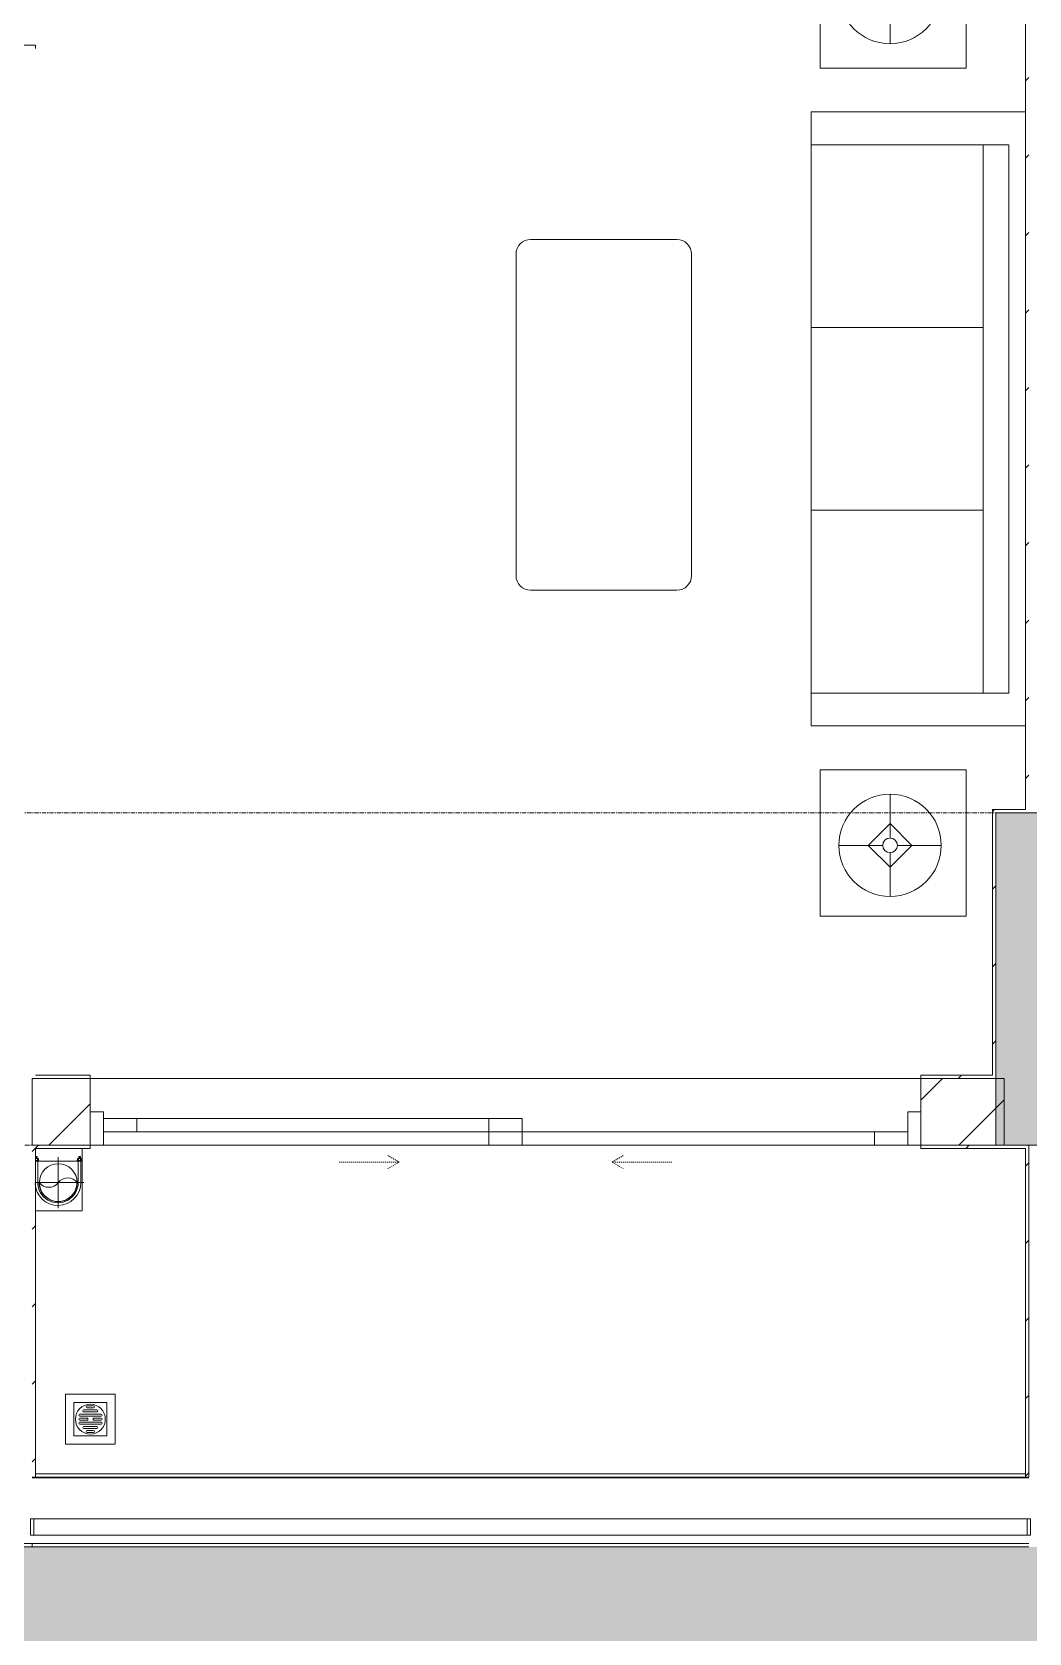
# Model space of a CAD drawing. Header units: millimetres. Extents: x 5357 to 259384, y -16348 to 109893.
# Drawn here: x 66053 to 69053, y 23068 to 27887 of the extents above; entities that cross this region are included whole.
import ezdxf

# ---------------------------------------------------------------- set-up
doc = ezdxf.new("R2010")
doc.units = ezdxf.units.MM
for name, pattern in [('Dash', [6, 3, -3]), ('Grid Line', [22.225, 12.7, -3.175, 3.175, -3.175]), ('IMPORT-CENTER _3_', [10.16, 6.35, -1.27, 1.27, -1.27])]:
    doc.linetypes.add(name, pattern=pattern)
for name, color, linetype, lineweight in [('0-1', 7, 'Continuous', 5), ('A-DOOR', 31, 'Continuous', 9), ('A-DOOR-FRAM', 31, 'Continuous', 9), ('A-DOOR-HDLN', 31, 'Dash', 9), ('A-FLOR-1', 53, 'Continuous', 9), ('A-FLOR-HRAL', 11, 'Continuous', 9), ('A-FLOR-PATT', 8, 'Continuous', 9), ('A-WALL', 113, 'Continuous', 9), ('A-WALL-3', 113, 'Continuous', 18), ('A-WALL-PATT', 111, 'Continuous', 9), ('A-WALL-PATT-2', 53, 'Continuous', 9), ('G-IMPT', 8, 'Continuous', 9), ('G-IMPT-2', 8, 'IMPORT-CENTER _3_', 9), ('I-FURN', 30, 'Continuous', 9), ('I-FURN-1', 254, 'Continuous', 9), ('I-WALL-1', 9, 'Continuous', 18), ('I-WALL-2', 53, 'Continuous', 9), ('M-EQPM', 50, 'Continuous', 9), ('S-BEAM-1', 53, 'Continuous', 9), ('S-COLS-1', 253, 'Continuous', 5), ('S-COLS-2', 9, 'Continuous', 18), ('S-GRID-1', 1, 'Grid Line', 9)]:
    doc.layers.add(name, color=color, linetype=linetype, lineweight=lineweight)
pattern_1 = [(45, (0, 0), (-116.67262, 116.67262), [])]

# ---------------------------------------------------------------- blocks, each defined once
blk = doc.blocks.new('NCV_TKTC_KET CAU_rvt-1-TKCS_MB CẢNH QUAN CÂY XANH')
at = {"layer": 'S-COLS-1'}
blk.add_hatch(color=256, dxfattribs=at).paths.add_polyline_path([(69352.6, 24536.9), (69352.6, 25536.9), (68952.6, 25536.9), (68952.6, 24536.9)])
at = {"layer": 'S-BEAM-1'}
blk.add_line((69052.6, 23535.3), (66052.6, 23535.3), dxfattribs=at)
at = {"layer": 'S-COLS-2'}
for p, q in [((69352.6, 25536.9), (68952.6, 25536.9)), ((68952.6, 25536.9), (68952.6, 24536.9)), ((68952.6, 24536.9), (69352.6, 24536.9))]:
    blk.add_line(p, q, dxfattribs=at)
blk = doc.blocks.new('LOBBY_SOFA_1 - LOBBY_SOFA_1-V9-TKCS_MB CẢNH QUAN CÂY XANH')
at = {"layer": 'I-FURN'}
for p, q in [((-2556, -14.9), (-2556, -660)), ((-708, -660), (-708, -14.9)), ((-2457, -66), (-2457, -660)), ((-807, -66), (-2457, -66)), ((-807, -660), (-807, -66)), ((-807, -143), (-2457, -143)), ((-1907, -143), (-1907, -660)), ((-1357, -143), (-1357, -660)), ((-3128.2, -193.5), (-2688.2, -193.5)), ((-3128.2, -633.5), (-3128.2, -193.5)), ((-2688.2, -193.5), (-2688.2, -633.5)), ((-575.9, -193.5), (-575.9, -633.5)), ((-135.9, -193.5), (-575.9, -193.5)), ((-135.9, -633.5), (-135.9, -193.5)), ((-2915.4, -269), (-2915.4, -401)), ((-348.6, -269), (-348.6, -401)), ((-2915.4, -357), (-2981.4, -423)), ((-2849.4, -423), (-2915.4, -357)), ((-414.6, -423), (-348.6, -357)), ((-348.6, -357), (-282.6, -423)), ((-2937.4, -423), (-3069.4, -423)), ((-2981.4, -423), (-2915.4, -489)), ((-2915.4, -489), (-2849.4, -423)), ((-2893.4, -423), (-2761.4, -423)), ((-370.6, -423), (-502.6, -423)), ((-348.6, -489), (-414.6, -423)), ((-282.6, -423), (-348.6, -489)), ((-326.6, -423), (-194.6, -423)), ((-2915.4, -445), (-2915.4, -577)), ((-348.6, -445), (-348.6, -577)), ((-2688.2, -633.5), (-3128.2, -633.5)), ((-2556, -660), (-708, -660)), ((-575.9, -633.5), (-135.9, -633.5)), ((-1160.3, -1020.5), (-2128.3, -1020.5)), ((-2172.3, -1064.5), (-2172.3, -1504.5)), ((-1116.3, -1504.5), (-1116.3, -1064.5)), ((-2128.3, -1548.5), (-1160.3, -1548.5))]:
    blk.add_line(p, q, dxfattribs=at)
for centre, radius in [((-2915.4, -423), 154), ((-348.6, -423), 154), ((-2915.4, -423), 22), ((-348.6, -423), 22)]:
    blk.add_circle(centre, radius, dxfattribs=at)
for centre, start, end in [((-2128.3, -1064.5), 90, 180), ((-1160.3, -1064.5), 0, 90), ((-2128.3, -1504.5), 180, 270), ((-1160.3, -1504.5), 270, 0)]:
    blk.add_arc(centre, 44, start, end, dxfattribs=at)
at = {"layer": 'I-FURN-1'}
for p, q in [((-2556, -14.9), (-2556, -660)), ((-708, -660), (-708, -14.9)), ((-2688.2, -193.5), (-3128.2, -193.5)), ((-3128.2, -193.5), (-3128.2, -633.5)), ((-2688.2, -633.5), (-2688.2, -193.5)), ((-135.9, -193.5), (-575.9, -193.5)), ((-575.9, -193.5), (-575.9, -633.5)), ((-135.9, -633.5), (-135.9, -193.5)), ((-3128.2, -633.5), (-2688.2, -633.5)), ((-2556, -660), (-708, -660)), ((-575.9, -633.5), (-135.9, -633.5)), ((-1160.3, -1020.5), (-2128.3, -1020.5)), ((-2172.3, -1064.5), (-2172.3, -1504.5)), ((-1116.3, -1504.5), (-1116.3, -1064.5)), ((-2128.3, -1548.5), (-1160.3, -1548.5))]:
    blk.add_line(p, q, dxfattribs=at)
for centre, start, end in [((-2128.3, -1064.5), 90, 180), ((-1160.3, -1064.5), 0, 90), ((-2128.3, -1504.5), 180, 270), ((-1160.3, -1504.5), 270, 0)]:
    blk.add_arc(centre, 44, start, end, dxfattribs=at)
blk = doc.blocks.new('NCV_TKTC_TANG 1_rvt-1-TKCS_MB CẢNH QUAN CÂY XANH')
at = {"layer": 'A-WALL-PATT-2'}
h = blk.add_hatch(dxfattribs=at)
h.set_pattern_fill('FP_10', color=256, style=0, pattern_type=2)
h.set_pattern_definition(pattern_1)
h.paths.add_polyline_path([(69052.6, 25546.9), (69052.6, 32236.9), (69042.6, 32236.9), (69042.6, 25546.9)])
h = blk.add_hatch(dxfattribs=at)
h.set_pattern_fill('FP_10', color=256, style=0, pattern_type=2)
h.set_pattern_definition(pattern_1)
h.paths.add_polyline_path([(66052.6, 27836.9), (66062.6, 27836.9), (66062.6, 27846.9), (65854.2, 27846.9), (65854.2, 27836.9), (65952.6, 27836.9)])
h.paths.add_polyline_path([(63458, 27836.9), (64954.2, 27836.9), (64954.2, 27846.9), (62762.6, 27846.9), (62762.6, 27836.9)])
h = blk.add_hatch(dxfattribs=at)
h.set_pattern_fill('FP_10', color=256, style=0, pattern_type=2)
h.set_pattern_definition(pattern_1)
h.paths.add_polyline_path([(68942.6, 24746.9), (68952.6, 24746.9), (68952.6, 25546.9), (68942.6, 25546.9), (68942.6, 25075.9)])
h = blk.add_hatch(dxfattribs=at)
h.set_pattern_fill('FP_10', color=256, style=0, pattern_type=2)
h.set_pattern_definition(pattern_1)
h.paths.add_polyline_path([(68727.6, 24736.9), (68952.6, 24736.9), (68952.6, 24746.9), (68727.6, 24746.9)])
h.paths.add_polyline_path([(66227.6, 24736.9), (66227.6, 24746.9), (66062.6, 24746.9), (66062.6, 24736.9)])
h = blk.add_hatch(dxfattribs=at)
h.set_pattern_fill('FP_10', color=256, style=0, pattern_type=2)
h.set_pattern_definition(pattern_1)
h.paths.add_polyline_path([(66052.6, 23537.4), (66062.6, 23537.4), (66062.6, 24536.9), (66052.6, 24536.9), (66052.6, 24089.7)])
h = blk.add_hatch(dxfattribs=at)
h.set_pattern_fill('FP_10', color=256, style=0, pattern_type=2)
h.set_pattern_definition(pattern_1)
h.paths.add_polyline_path([(69052.6, 24526.9), (69052.6, 24536.9), (68727.6, 24536.9), (68727.6, 24526.9), (69042.6, 24526.9)])
h.paths.add_polyline_path([(66227.6, 24526.9), (66227.6, 24536.9), (66062.6, 24536.9), (66062.6, 24526.9), (66223.6, 24526.9)])
h = blk.add_hatch(dxfattribs=at)
h.set_pattern_fill('FP_10', color=256, style=0, pattern_type=2)
h.set_pattern_definition(pattern_1)
h.paths.add_polyline_path([(69042.6, 23537.4), (69052.6, 23537.4), (69052.6, 24526.9), (69042.6, 24526.9), (69042.6, 24089.7)])
at = {"layer": 'A-FLOR-1'}
for p, q in [((66227.6, 24736.9), (68727.6, 24736.9)), ((68727.6, 24736.9), (66227.6, 24736.9)), ((66267.6, 24536.9), (67427.6, 24536.9)), ((66052.6, 23536.9), (69052.6, 23536.9))]:
    blk.add_line(p, q, dxfattribs=at)
at = {"layer": 'I-WALL-1'}
for p, q in [((69042.6, 32226.9), (69042.6, 25546.9)), ((66062.6, 27846.9), (65854.2, 27846.9)), ((66062.6, 27836.9), (66062.6, 27846.9)), ((68952.6, 25546.9), (68942.6, 25546.9)), ((68942.6, 25546.9), (68942.6, 24746.9)), ((69042.6, 25546.9), (68952.6, 25546.9)), ((68952.6, 24746.9), (68952.6, 25536.9)), ((68952.6, 25536.9), (69052.6, 25536.9)), ((66227.6, 24746.9), (66062.6, 24746.9)), ((66062.6, 24736.9), (66227.6, 24736.9)), ((66227.6, 24736.9), (66227.6, 24746.9)), ((68942.6, 24746.9), (68727.6, 24746.9)), ((68727.6, 24746.9), (68727.6, 24736.9)), ((68727.6, 24736.9), (68952.6, 24736.9)), ((68952.6, 24736.9), (68952.6, 24746.9)), ((66062.6, 24536.9), (66052.6, 24536.9)), ((66227.6, 24536.9), (66062.6, 24536.9)), ((66062.6, 23537.4), (66062.6, 24526.9)), ((66062.6, 24526.9), (66227.6, 24526.9)), ((66227.6, 24526.9), (66227.6, 24536.9)), ((69052.6, 24536.9), (68727.6, 24536.9)), ((68727.6, 24536.9), (68727.6, 24526.9)), ((68727.6, 24526.9), (69042.6, 24526.9)), ((69042.6, 24526.9), (69042.6, 23537.4)), ((69052.6, 24526.9), (69052.6, 24536.9)), ((69052.6, 23537.4), (69052.6, 24526.9)), ((66052.6, 23537.4), (66062.6, 23537.4)), ((69042.6, 23537.4), (69052.6, 23537.4))]:
    blk.add_line(p, q, dxfattribs=at)
at = {"layer": 'I-WALL-2'}
for p, q in [((66062.6, 23547.4), (69042.6, 23547.4)), ((69042.6, 23537.4), (66062.6, 23537.4))]:
    blk.add_line(p, q, dxfattribs=at)
at = {"layer": 'I-FURN-1', "rotation": 270.0000000000005}
blk.add_blockref('LOBBY_SOFA_1 - LOBBY_SOFA_1-V9-TKCS_MB CẢNH QUAN CÂY XANH', (69057.5, 25090.4), dxfattribs=at)
blk = doc.blocks.new('DEG_02-DEG_03 - DEG_02-2500x2400mm-CỬA ĐI 02 CÁNH TRƯỢT-625766-TKCS_MB CẢNH QUAN CÂY XANH')
at = {"layer": 'A-DOOR'}
for p, q in [((-1110, 100), (-1210, 100)), ((-1210, 100), (-1210, 60)), ((-1110, 60), (-1110, 100)), ((-1110, 100), (-50, 100)), ((50, 100), (-50, 100)), ((-50, 100), (-50, 60)), ((50, 60), (50, 100)), ((-1210, 60), (-1110, 60)), ((-50, 60), (-1110, 60)), ((50, 60), (-50, 60)), ((-50, 60), (-50, 20)), ((-50, 60), (50, 60)), ((50, 20), (50, 60)), ((50, 60), (1110, 60)), ((1210, 60), (1110, 60)), ((1110, 60), (1110, 20)), ((1210, 20), (1210, 60)), ((-50, 20), (50, 20)), ((1110, 20), (50, 20)), ((1110, 20), (1210, 20))]:
    blk.add_line(p, q, dxfattribs=at)
at = {"layer": 'A-DOOR-FRAM'}
for p, q in [((-1210, 100), (-1250, 100)), ((-1250, 100), (-1250, 0)), ((-1210, 0), (-1210, 100)), ((1250, 100), (1210, 100)), ((1210, 100), (1210, 0)), ((1250, 0), (1250, 100)), ((-1250, 0), (-1210, 0)), ((1210, 0), (1250, 0))]:
    blk.add_line(p, q, dxfattribs=at)
at = {"layer": 'A-DOOR-HDLN'}
for p, q in [((-500.4, 151.1), (-320.4, 151.1)), ((-320.4, 151.1), (-355, 171.1)), ((-320.4, 151.1), (-355, 131.1)), ((320.4, 151.1), (355, 171.1)), ((320.4, 151.1), (355, 131.1)), ((500.4, 151.1), (320.4, 151.1))]:
    blk.add_line(p, q, dxfattribs=at)
blk = doc.blocks.new('Railing - 50 x 10mm-1251311-TKCS_MB CẢNH QUAN CÂY XANH')
at = {"layer": 'A-FLOR-HRAL'}
for p, q in [((25, 5), (-25, 5)), ((-25, 5), (-25, -5)), ((25, -5), (25, 5)), ((-25, -5), (25, -5))]:
    blk.add_line(p, q, dxfattribs=at)
blk = doc.blocks.new('Railing - Railing-1602710-TKCS_MB CẢNH QUAN CÂY XANH')
at = {"layer": 'A-FLOR-HRAL'}
for p, q in [((69047.6, 23412.4), (66057.6, 23412.4)), ((66057.6, 23362.4), (69047.6, 23362.4))]:
    blk.add_line(p, q, dxfattribs=at)
at = {"rotation": 90}
for p in [(66052.6, 23387.4), (69052.6, 23387.4)]:
    blk.add_blockref('Railing - 50 x 10mm-1251311-TKCS_MB CẢNH QUAN CÂY XANH', p, dxfattribs=at)
blk = doc.blocks.new('TKTC_XREF_251221_MB TANG 1 - TKTC_XREF_260130_MB TANG 1_dwg_CUM U_DN100-V246-TKCS_MB CẢNH QUAN CÂY XANH')
at = {"layer": 'G-IMPT'}
blk.add_hatch(color=256, dxfattribs=at).paths.add_polyline_path([(61, 0), (58.9, 15.8), (52.8, 30.5), (43.1, 43.1), (30.5, 52.8), (15.8, 58.9), (0, 61), (0, 57), (14.8, 55.1), (28.5, 49.4), (40.3, 40.3), (49.4, 28.5), (55.1, 14.8), (57, 0), (55.1, -14.8), (49.4, -28.5), (40.3, -40.3), (28.5, -49.4), (14.8, -55.1), (0, -57), (0, -61), (15.8, -58.9), (30.5, -52.8), (43.1, -43.1), (52.8, -30.5), (58.9, -15.8)])
for p, q in [((-79.1, 66.6), (-79.1, 63.4)), ((-76.6, 66.6), (-76.6, 63.4)), ((-74.6, 66.6), (-74.6, 63.4)), ((-72.7, 69.3), (-72.7, 60.7)), ((-66.9, 67.9), (-71.7, 67.9)), ((-66.9, 62.1), (-71.7, 62.1)), ((-65, 69), (0, 69)), ((-79.1, -63.4), (-79.1, -66.6)), ((-76.6, -63.4), (-76.6, -66.6)), ((-74.6, -63.4), (-74.6, -66.6)), ((-72.7, -60.7), (-72.7, -68.6)), ((-66.9, -62.1), (-71.7, -62.1)), ((-66.9, -67.9), (-71.7, -67.9))]:
    blk.add_line(p, q, dxfattribs=at)
at = {"layer": 'G-IMPT', "flags": 128}
for points in [[(-72.7, 67.6), (-78.1, 67.6), (-78.1, 62.4), (-72.7, 62.4)], [(-71.7, 59.2), (-66.9, 59.2), (-66.9, 70.8), (-71.7, 70.8)], [(-66.9, 70.8), (-66.9, 72.7), (-65, 72.7), (-65, 57.3), (-66.9, 57.3), (-66.9, 59.2)], [(-65, 61), (0, 61), (0, 57)], [(-72.7, -62.4), (-78.1, -62.4), (-78.1, -67.6), (-72.7, -67.6)], [(-66.9, -68.7), (-66.9, -59.2), (-71.7, -59.2)], [(-66.9, -59.2), (-66.9, -57.3), (-65, -57.3), (-65, -68.7)], [(-65, -61), (0, -61), (0, -57)]]:
    blk.add_lwpolyline(points, dxfattribs=at)
at = {"layer": 'G-IMPT'}
for centre, radius, start, end in [((-78.1, 66.6), 0.96, 90, 180), ((-78.1, 63.4), 0.96, 180, 270), ((-71.1, 69.3), 1.56, 112.6199, 247.3801), ((-67.9, 65), 4.8, 143.1301, 216.8699), ((-71.1, 60.7), 1.56, 112.6199, 247.3801), ((0, 0), 69, 271.9548, 90), ((0, 0), 61, 270, 90), ((0, 0), 57, 270, 90), ((-78.1, -63.4), 0.96, 90, 180), ((-78.1, -66.6), 0.96, 180, 270), ((-71.1, -60.7), 1.56, 112.6199, 247.3801), ((-67.9, -65), 4.8, 143.1301, 216.8699)]:
    blk.add_arc(centre, radius, start, end, dxfattribs=at)
blk = doc.blocks.new('TKTC_XREF_251221_MB TANG 1 - TKTC_XREF_260130_MB TANG 1_dwg_$cc-V247-TKCS_MB CẢNH QUAN CÂY XANH')
at = {"layer": 'G-IMPT'}
blk.add_circle((0, 0), 0.5, dxfattribs=at)
for centre, radius, start, end in [((0, 0), 0.5, 90, 270), ((0.188, 0.25), 0.313, 126.8699, 233.1301), ((-0.188, -0.25), 0.313, 306.8699, 53.1301)]:
    blk.add_arc(centre, radius, start, end, dxfattribs=at)
at = {"layer": 'G-IMPT-2'}
for p, q in [((0, -0.673), (0, 0.607)), ((-0.673, 0), (0.673, 0))]:
    blk.add_line(p, q, dxfattribs=at)
blk = doc.blocks.new('TKTC_XREF_251221_MB TANG 1 - TKTC_XREF_260130_MB TANG 1_dwg_THU NUOC - THU NUOC-444531-TKCS_MB TẦNG 1-4202120-TKCS_MB CẢNH QUAN CÂY XANH')
at = {"layer": 'M-EQPM'}
for p, q in [((-23.3, 10.8), (40.9, 10.8)), ((40.9, 4.8), (-23.3, 4.8)), ((-11, 23.3), (28.5, 23.3)), ((28.5, 17.3), (-11, 17.3)), ((-1.1, 35.6), (18.5, 35.6)), ((18.5, 29.6), (-1.1, 29.6)), ((-23.3, -13.6), (40.9, -13.6)), ((40.9, -19.6), (-23.3, -19.6)), ((-11, -26.1), (28.5, -26.1)), ((28.5, -32.1), (-11, -32.1)), ((-1.1, -38.5), (18.5, -38.5)), ((18.5, -44.5), (-1.1, -44.5))]:
    blk.add_line(p, q, dxfattribs=at)
at = {"layer": 'M-EQPM', "flags": 128}
for points in [[(83.7, -79.4), (83.7, 70.6), (-66.3, 70.6), (-66.3, -79.4)], [(58.7, -54.4), (58.7, 45.6), (-41.3, 45.6), (-41.3, -54.4)]]:
    blk.add_lwpolyline(points, close=True, dxfattribs=at)
for points in [[(-23.3, -1.2), (0.7, -1.2), (0.7, -7.2), (-23.3, -7.2)], [(40.9, -7.2), (16.7, -7.2), (16.7, -1.2), (40.9, -1.2)]]:
    blk.add_lwpolyline(points, dxfattribs=at)
at = {"layer": 'M-EQPM'}
for centre, radius, start, end in [((8.7, -4.4), 45, 360, 180), ((8.7, -4.4), 45, 360, 180), ((-23.3, 7.8), 3, 90, 270), ((-11, 20.3), 3, 90, 270), ((-1.1, 32.6), 3, 90, 270), ((18.5, 32.6), 3, 270, 90), ((28.5, 20.3), 3, 270, 90), ((40.9, 7.8), 3, 270, 90), ((8.7, -4.4), 45, 180, 360), ((8.7, -4.4), 45, 180, 360), ((-23.3, -4.2), 3, 90, 270), ((-23.3, -16.6), 3, 90, 270), ((-11, -29.1), 3, 90, 270), ((-1.1, -41.5), 3, 90, 270), ((18.5, -41.5), 3, 270, 90), ((28.5, -29.1), 3, 270, 90), ((40.9, -4.2), 3, 270, 90), ((40.9, -16.6), 3, 270, 90)]:
    blk.add_arc(centre, radius, start, end, dxfattribs=at)
blk = doc.blocks.new('TKTC_XREF_251221_MB TANG 1 - TKTC_XREF_260130_MB TANG 1_dwg-4202109-TKCS_MB CẢNH QUAN CÂY XANH')
at = {"layer": 'G-IMPT'}
blk.add_line((-137089.5, -376857.8), (-136948.6, -376857.8), dxfattribs=at)
at = {"layer": 'G-IMPT', "flags": 128}
for points in [[(-137089.5, -376857.7), (-136948.3, -376857.7), (-136948.6, -376819.7)], [(-136948.6, -376857.8), (-136948.6, -377007.5), (-137089.1, -377007.5)]]:
    blk.add_lwpolyline(points, dxfattribs=at)
for name, p, xscale, yscale, zscale, rotation in [('TKTC_XREF_251221_MB TANG 1 - TKTC_XREF_260130_MB TANG 1_dwg_CUM U_DN100-V246-TKCS_MB CẢNH QUAN CÂY XANH', (-137021, -376922.7), 0.9975000000000007, 0.9975000000000007, 0.9975000000000007, 270.0009913382947), ('TKTC_XREF_251221_MB TANG 1 - TKTC_XREF_260130_MB TANG 1_dwg_$cc-V247-TKCS_MB CẢNH QUAN CÂY XANH', (-137020.1, -376922.7), 113.7150000000073, 113.7150000000073, 113.7150000000073, 89.99900866374671)]:
    blk.add_blockref(name, p, dxfattribs=dict(xscale=xscale, yscale=yscale, zscale=zscale, rotation=rotation))
blk.add_blockref('TKTC_XREF_251221_MB TANG 1 - TKTC_XREF_260130_MB TANG 1_dwg_THU NUOC - THU NUOC-444531-TKCS_MB TẦNG 1-4202120-TKCS_MB CẢNH QUAN CÂY XANH', (-136932.3, -377630.4))
blk = doc.blocks.new('TKTC_XREF_251221_MB TANG 1 - TKTC_XREF_251221_MB TANG 1-2038492-TKCS_MB CẢNH QUAN CÂY XANH')
blk.add_blockref('TKTC_XREF_251221_MB TANG 1 - TKTC_XREF_260130_MB TANG 1_dwg-4202109-TKCS_MB CẢNH QUAN CÂY XANH', (169499.1, 384109.7))

msp = doc.modelspace()

# ---------------------------------------------------------------- hatches: boundary and pattern name
at = {"layer": 'A-FLOR-PATT'}
h = msp.add_hatch(dxfattribs=at)
h.set_pattern_fill('FP_23', color=256, style=0, pattern_type=2)
h.set_pattern_definition([(0, (167.64, 11.2), (558.8, 558.8), [83.82, -16.764, 22.352, -16.764, -419.1]), (0, (167.64, 11.2), (558.8, 558.8), [-139.7, 83.82, -335.28]), (0, (139.7, 27.94), (558.8, 558.8), [55.88, -41.91, 83.82, -41.91, -335.28]), (0, (139.7, 27.94), (558.8, 558.8), [-223.52, 55.88, -279.4]), (0, (335.3, 251.46), (558.8, 558.8), [69.85, -27.94, 69.85, -391.16]), (0, (55.9, 363.2), (558.8, 558.8), [27.94, -55.88, 27.94, -447.04]), (90, (111.76, 363.2), (-558.8, 558.8), [50.292, -508.508]), (90, (279.4, 27.94), (-558.8, 558.8), [55.88, -502.92]), (90, (419.1, 251.46), (-558.8, 558.8), [55.88, -502.92]), (45, (352.04, 22.35), (0, 558.7996), [55.88, -734.383]), (135, (206.76, 22.35), (-558.7996, 0), [55.88, -734.383]), (63.435, (335.28, 25.15), (-0.0005, 558.8001), [55.88, -1193.635]), (75.964, (307.34, 27.94), (-0.00237, 558.80038), [55.88, -2248.111]), (75.964, (447.04, 251.46), (-0.00237, 558.80038), [44.704, -2259.287]), (75.964, (122.94, 363.22), (-0.00237, 558.80038), [39.116, -2264.875]), (104.036, (251.46, 27.94), (0.00237, 558.80038), [55.88, -2248.111]), (104.036, (391.16, 251.46), (0.00237, 558.80038), [44.704, -2259.287]), (104.036, (100.58, 363.22), (0.00237, 558.80038), [39.116, -2264.875]), (116.565, (223.52, 25.15), (0.0005, 558.8001), [55.88, -1193.634])])
h.paths.add_polyline_path([(73117.6, 20988.2), (73127.6, 20988.2), (73127.6, 23327.4), (65842.6, 23327.4), (65842.6, 24526.9), (61137.6, 24526.9), (61137.6, 23327.4), (57652.6, 23327.4), (57652.6, 23337.4), (57642.6, 23337.4), (57642.6, 24526.9), (52952.6, 24526.9), (52952.6, 23335.3), (52937.6, 23335.3), (52935.9, 23326.9), (49442.6, 23326.9), (49442.6, 24527.4), (45852.6, 24527.4), (45852.6, 24535.3), (44802.6, 24535.3), (44802.6, 24527.4), (44812.6, 24527.4), (44812.6, 20988.2), (63458, 20988.2)])
at = {"layer": 'A-WALL-PATT'}
h = msp.add_hatch(dxfattribs=at)
h.set_pattern_fill('FP_1', color=256, style=0, pattern_type=2)
h.set_pattern_definition([(45, (0, 0), (-124.4508, 124.4508), [])])
h.paths.add_polyline_path([(68727.6, 24536.9), (68977.6, 24536.9), (68977.6, 24736.9), (68727.6, 24736.9), (68727.6, 24636.9)])
h.paths.add_polyline_path([(66227.6, 24536.9), (66227.6, 24736.9), (66052.6, 24736.9), (66052.6, 24536.9)])

# ---------------------------------------------------------------- linework, layer by layer
at = {"layer": 'A-WALL'}
for p, q in [((66052.6, 24736.9), (66052.6, 24536.9)), ((66227.6, 24736.9), (68727.6, 24736.9)), ((67427.6, 24536.9), (66267.6, 24536.9)), ((66052.6, 23337.4), (69052.6, 23337.4)), ((69052.6, 23327.4), (66052.6, 23327.4))]:
    msp.add_line(p, q, dxfattribs=at)
at = {"layer": 'A-WALL-3'}
for p, q in [((66227.6, 24736.9), (66052.6, 24736.9)), ((66227.6, 24636.9), (66227.6, 24736.9)), ((68977.6, 24736.9), (68727.6, 24736.9)), ((68727.6, 24736.9), (68727.6, 24636.9)), ((68977.6, 24536.9), (68977.6, 24736.9)), ((66052.6, 24536.9), (66227.6, 24536.9)), ((68727.6, 24536.9), (68977.6, 24536.9)), ((65842.6, 23327.4), (66052.6, 23327.4)), ((66052.6, 23337.4), (65852.6, 23337.4)), ((66052.6, 23327.4), (66052.6, 23337.4))]:
    msp.add_line(p, q, dxfattribs=at)
at = {"layer": 'S-GRID-1'}
for p, q in [((127525.3, 25536.9), (32145.8, 25536.9)), ((130319.3, 24536.9), (29351.8, 24536.9))]:
    msp.add_line(p, q, dxfattribs=at)

# ---------------------------------------------------------------- block references
at = {"layer": '0-1'}
for name in ['NCV_TKTC_KET CAU_rvt-1-TKCS_MB CẢNH QUAN CÂY XANH', 'NCV_TKTC_TANG 1_rvt-1-TKCS_MB CẢNH QUAN CÂY XANH']:
    msp.add_blockref(name, (0, 0), dxfattribs=at)
at = {"layer": 'A-DOOR', "rotation": 180}
msp.add_blockref('DEG_02-DEG_03 - DEG_02-2500x2400mm-CỬA ĐI 02 CÁNH TRƯỢT-625766-TKCS_MB CẢNH QUAN CÂY XANH', (67477.6, 24636.9), dxfattribs=at)
at = {"layer": 'A-FLOR-HRAL'}
msp.add_blockref('Railing - Railing-1602710-TKCS_MB CẢNH QUAN CÂY XANH', (0, 0), dxfattribs=at)
at = {"layer": 'M-EQPM'}
msp.add_blockref('TKTC_XREF_251221_MB TANG 1 - TKTC_XREF_251221_MB TANG 1-2038492-TKCS_MB CẢNH QUAN CÂY XANH', (33652.6, 17236.9), dxfattribs=at)

doc.saveas('drawing.dxf')
